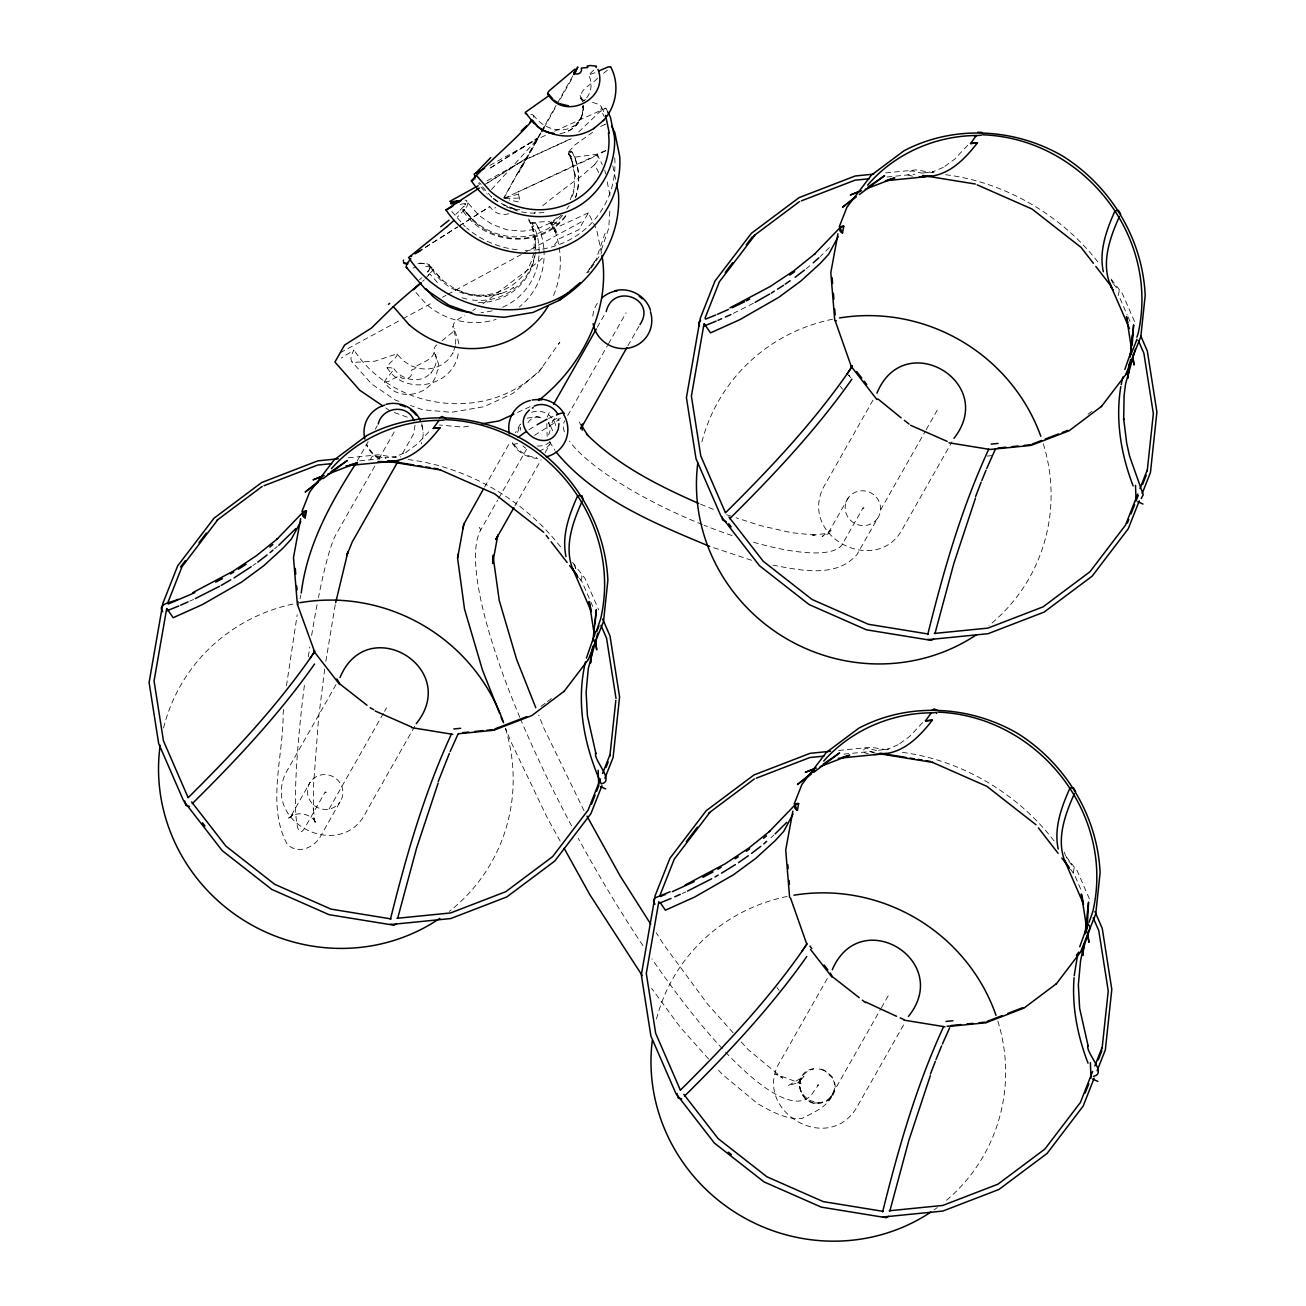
<?xml version="1.0" encoding="UTF-8"?>
<svg xmlns="http://www.w3.org/2000/svg" width="1306" height="1306" viewBox="0 0 1306 1306"><rect width="100%" height="100%" fill="white"/><g stroke="black" fill="none" stroke-linecap="round" stroke-linejoin="round"><path stroke-width="0.75" stroke-dasharray="5 3.75" d="M529.044 221.138L529.093 220.11L533.044 229.399L528.44 218.396M458.83 344C456.267 327.496 445.199 324.802 464.903 315.644M535.476 241.43L535.509 242.753M546.839 423.601L547.149 436.384M415.047 425.201L413.529 434.033L400.469 457.035M455.5 344.213L455.908 337.634L452.349 326.337M504.1 198.3L517.731 192.08L519.51 198.006L519.249 202.12L509.373 199.965M533.925 248.891L534.546 238.802L531.673 224.844L532.456 227.946A59.064 57.023 29.6 0 1 535.558 250.262M574.901 174.057L573.987 191.345L571.506 198.577M571.538 151.218C579.342 164.556 580.86 182.138 575.815 196.798M609.82 211.262L608.727 228.256L599.976 253.919M862.825 508.034L864.001 507.985L862.858 508.181L842.533 543.949A151.986 39.392 23.5 0 1 750.77 541.451M512.98 287.842L513.78 287.434C486.746 305.196 446.244 295.515 430.833 267.436C428.254 265.902 425.119 266.979 422.311 266.816M554.626 131.171L605.886 108.169L599.552 112.022L577.823 132.771M370.659 459.81C371.508 451.778 381.254 458.635 385.841 457.949L384.944 457.916L396.126 456.578L395.245 456.806L406.59 451.974L405.791 452.431L417.251 444.105L430.441 430.098M283.598 709.485L283.124 713.419C283.663 754.607 266.342 805.116 286.847 843.545C296.282 854.842 312.869 848.443 319.741 837.652L340.131 801.77A17.876 17.272 29.6 0 0 325.88 774.621A17.876 17.272 29.6 0 0 309.44 799.615A17.876 17.272 29.6 0 0 340.131 801.77M286.455 685.813L297.18 614.8M324.721 669.064L318.631 717.549L313.489 785.788L313.358 810.52L313.228 806.504L314.746 822.078L313.358 817.801L316.313 823.743C311.644 813.426 296.984 810.438 288.659 818.127L292.919 814.438L289.916 817.899L310.175 782.229M325.847 661.358L335.267 604.564M466.699 201.94L466.895 200.667L465.018 200.079M605.086 233.17L596.009 259.584L586.982 272.742M817.458 1084.911C816.87 1087.49 822.013 1079.882 813.818 1091.359A329.324 73.838 61.1 0 1 723.655 1050.122M517.568 432.531L520.392 424.042L515.429 432.776M533.844 117.426L532.848 114.65L528.604 114.014M582.688 112.675L582.46 114.34L582.966 106.39L582.982 107.876M300.021 598.752L300.837 594.916M592.516 102.325L600.058 104.839L601.511 107.206L600.874 109.916L604.221 116.609M580.093 95.485L581.888 101.754M455.402 345.861L452.741 353.599L453.084 352.767L448.464 359.493L442.816 364.292L435.241 367.786L426.931 369.206L418.475 368.455L410.492 365.549L403.374 360.783L396.779 353.91L374.838 361.207L352.653 362.448A296.364 35.54 -34 0 1 353.991 349.992L341.29 358.04M458.21 353.942C452.986 387.196 403.978 396.583 386.968 367.41C389.008 362.154 396.257 359.183 397.399 353.975M533.681 252.923C527.412 287.353 485.375 305.424 455.174 289.067M570.314 199.736L573.971 189.109M547.198 417.12L550.675 409.382M580.484 119.124L581.17 117.671L577.236 123.401L578.444 122.046L573.008 126.6L574.509 125.735L568.518 128.625C556.225 132.624 541.598 126.829 533.664 115.32M545.124 452.709L550.626 442.914M504.051 197.99L525.698 158.646L503.822 197.728M536.472 141.048L518.596 172.8L537.974 138.828L545.386 135.416M572.828 75.83L557.074 103.68M601.527 253.315L596.597 229.415L588.32 212.894L578.819 229.725L558.429 239.129A298.731 44.339 -26.6 0 1 554.479 244.973M540.537 132.886L525.991 158.565L487.252 183.199M541.5 131.171L556.095 105.394M540.864 133.277L525.583 159.675L571.293 138.763M543.802 128.135L556.487 105.835M560.388 98.978L573.269 76.336M357.109 461.165L368.178 441.673M375.23 429.266L377.238 425.723M374.822 466.095L336.05 534.35A151.986 15.346 -82.5 0 0 318.452 597.544M378.789 459.092L394.526 431.404M336.017 684.605L285.426 773.625C262.261 824.625 343.331 862.287 366.659 810.944L415.259 725.401M484.624 486.991L510.466 441.526M325.161 792.007L326.027 792.726L325.161 792.007L304.837 827.775A151.986 15.346 -82.5 0 1 304.804 682.222M519.788 717.239A329.324 73.838 61.1 0 1 480.771 529.877L497.668 500.133M498.663 498.386L526.514 449.378M597.299 327.3L605.233 313.342M329.03 809.1L383.572 713.076M384.568 711.329L386.56 707.852M552.618 430.8L550.414 425.609L556.487 414.9M514.923 505.879L541.108 459.794M567.702 415.586L607.47 345.568M608.465 343.821L626.08 312.82M627.908 345.764L638.944 326.337M872.963 400.191L823.368 487.481C798.488 537.729 878.367 577.84 903.377 527.379L951.976 441.836M848.214 497.945L828.037 533.452L831.106 530.187L822.094 536.456L830.012 533.077L812.626 535.101L816.495 535.231L791.354 532.685L760.68 525.681L736.045 517.747M880.554 509.993L925.17 431.437M926.166 429.69L938.067 408.729M877.518 518.417A17.876 17.272 29.6 0 1 846.892 515.266A17.876 17.272 29.6 0 1 864.18 490.86A17.876 17.272 29.6 0 1 877.518 518.417L857.046 554.446C836.215 578.607 800.088 570.183 773.005 565.172M827.302 978.504L780.694 1060.554C750.085 1107.831 825.376 1156.022 855.854 1108.957L904.454 1023.414M741.253 1041.927L748.011 1049.502L782.637 1078.168L775.356 1073.956L801.117 1083.605L796.611 1083.098L788.024 1085.743L803.99 1076.405L797.966 1083.098L801.427 1077.009C792.187 1094.297 818.242 1111.733 830.828 1096.811L880.424 1009.522M881.403 1007.775L888.358 995.564M598.948 256.711L588.173 272.464M558.723 343.87L559.85 342.09L538.888 371.851L512.801 393.449L484.216 406.656L451.37 412.321L422.605 409.757L410.492 405.464M586.688 97.836C591.749 91.518 592.5 82.066 588.598 74.981L593.985 69.887M830.828 1096.811L833.375 1093.089C828.363 1106.753 814.111 1112.141 802.194 1118.36C786.832 1120.14 771.046 1111.308 758.002 1103.929L722.153 1074.25L716.733 1068.177M562.527 215.261C538.807 247.389 485.522 242.361 464.707 209.417L462.553 210.201L463.32 209.335L474.633 222.216M566.853 208.96L569.008 205.809M565.694 216.306C540.7 250.164 484.493 244.957 462.553 210.201L462.553 210.201M586.998 272.66L596.026 259.519M464.969 204.683L465.687 203.687M437.396 282.488L429.674 273.705L428.254 275.468L433.265 269.673L443.142 280.904M585.594 99.436L583.129 101.297M967.762 145.244L954.588 159.234L943.112 167.56L943.928 167.103L932.566 171.951L933.463 171.723L922.265 173.061M922.673 722.577L909.482 736.568L898.022 744.893L898.822 744.436L887.476 749.285L888.358 749.056L877.159 750.395L878.073 750.411C873.485 751.113 863.739 744.24 862.874 752.289L868.376 753.823M575.473 176.653L571.832 159.152L568.388 152.296L574.656 145.129L592.614 132.249M425.642 278.39L429.674 273.705M605.755 150.778L517.731 192.08L597.56 155.234L602.295 164.589M580.86 580.403L582.133 576.893L579.472 573.187M1118.197 295.548L1119.209 291.124L1113.692 284.251M1073.091 872.881L1074.103 868.457L1066.333 857.471M463.238 206.821L459.957 210.38M550.169 443.844L547.165 447.207L540.015 450.782M537.19 139.269L537.599 138.061L488.917 168.882L537.615 138.044M491.464 189.582L537.925 138.436M459.255 225.905L489.717 206.642L492.901 210.266L495.529 207.36M829.392 247.585L820.201 256.564M464.707 209.417L457.263 217.237M534.154 213.319L535.329 212.143M594.687 164.621L581.578 175.983A371.9 55.195 -26.6 0 0 558.005 193.566L540.815 207.181M458.667 211.654L455.81 214.331M571.669 151.594L568.29 153.814L572.697 162.466L572.338 161.666M771.046 837.701L773.756 835.154M436.939 344.833C428.025 351.445 443.289 362.105 437.167 371.198C433.2 395.457 397.759 403.358 384.568 382.087C386.135 376.242 401.122 366.48 387.098 367.851M419.406 279.859L421.822 277.721M607.453 70.165L602.376 74.36M274.456 548.895L277.362 546.447M805.965 268.954L811.777 264.041M557.156 217.58L551.344 222.477L537.419 228.876L522.71 231.211L507.038 229.807L492.215 224.436L478.927 215.425L467.907 202.871L458.716 204.699M561.302 215.098L549.712 224.828M542.708 367.019C492.346 423.405 394.477 412.484 353.991 349.992M597.577 78.164C592.695 84.237 577.921 89.559 581.692 98.685M441.967 340.768L452.268 332.491L454.357 328.475M541.108 706.317L545.859 702.759M547.459 701.567L552.209 698.008M1087.963 414.329L1092.714 410.77M252.825 565.596L256.123 563.294M482.861 303.841L538.725 261.494A298.731 44.339 -26.6 0 0 544.145 256.384M472.886 310.469L475.547 308.738M550.185 441.901L546.365 444.366A17.876 17.272 29.6 0 1 537.386 445.983M425.283 247.454L457.492 227.048M459.19 225.971L489.717 206.642M484.444 184.766L525.698 158.646M425.397 247.307L457.557 226.983M464.544 204.879L465.54 204.291M534.464 435.371L553.564 423.47A29.809 3.951 -30.7 0 0 561.858 416.81M489.832 165.405L537.974 138.828M487.024 180.848L526.04 159.299L571.522 138.387M556.878 418.361L548.471 423.013A11.917 11.509 29.6 0 1 548.602 434.62M340.229 352.734L401.187 319.66M402.983 318.697L433.461 302.159M442.424 297.295L445.999 295.352M447.795 294.389L521.306 254.507M523.086 253.544L584.043 220.469M753.431 303.237L732.633 313.718M463.418 206.838L464.381 206.332M604.743 124.592L605.788 124.086M600.629 126.486L604.727 124.609M588.32 212.894L559.556 226.15L556.78 223.342L550.104 221.775L555.442 232.403A91.959 88.792 29.6 0 1 558.886 245.724M517.568 412.435L532.309 405.644M189.86 601.087L193.549 599.438M682.091 893.549L685.781 891.916M594.932 72.712L588.598 74.981M500.018 293.768L501.455 293.409L485.473 296.136L486.55 296.07L470.878 294.748L455.435 289.23L441.918 280.055L431.176 267.746M518.662 193.941L503.43 198.659L519.51 198.006M527.2 418.198L536.178 416.581L540.733 417.528M568.388 152.296L571.44 151.251L575.473 158.646M822.715 1102.574C799.337 1110.818 789.167 1069.549 815.564 1068.586M543.933 212.307C533.942 213.923 523.069 213.27 513.552 209.482M468.56 426.131L462.814 427.111L439.436 425.021M834.126 1083.001L834.763 1082.919A17.892 17.288 29.6 0 1 825.621 1101.872C831.596 1097.922 836.966 1088.812 833.62 1080.715M885.746 172.914L916.028 169.894L935.684 173.11M886.986 176.996L914.967 174.204M348.408 457.769L378.691 454.766L396.387 457.639M359.64 460.855L377.63 459.059M838.615 750.46L870.922 747.228L888.619 750.117M843.872 754.133L869.861 751.538L875.902 752.517M946.703 1025.961L950.768 1025.569M946.964 1026.614L950.85 1026.238M987.205 456.072L992.348 455.582M417.985 263.469L425.658 263.371L429.413 264.579L430.294 267.012L427.552 272.072L432.008 267.159L430.294 267.012A371.606 49.269 -30.7 0 0 422.426 263.322L420.467 263.11A371.606 49.269 -30.7 0 0 418.312 263.012M431.633 269.673L433.265 269.673M543.802 247.928A71.895 69.414 29.6 0 0 540.227 231.733L535.884 223.457L531.869 223A57.415 8.522 -26.6 0 1 529.518 222.363L529.093 220.11M502.875 204.764C538.105 216.861 495.17 203.785 491.203 196.7L491.513 196.945M515.658 209.335L519.853 209.711M502.614 307.236A65.039 62.786 29.6 0 0 535.623 230.509L531.869 223L536.064 223.424L540.227 231.733M923.179 173.078C918.591 173.78 908.845 166.907 907.98 174.955L913.482 176.49M537.631 458.406C526.449 457.982 515.364 451.141 511.283 440.53M945.528 174.71C1005.849 182.22 1063.476 216.225 1099.962 264.694M408.19 459.565C467.842 466.96 524.881 500.378 561.4 547.949M902.397 752.354C961.967 760.206 1018.778 794.113 1054.873 842.027M813.181 1102.852L807.892 1100.583A17.892 17.288 29.6 0 1 813.589 1069.043L813.573 1068.928M814.046 1103.031L821.18 1102.835M605.772 150.582L596.548 154.271L576.517 156.932A102.292 15.182 -26.6 0 1 573.073 156.883A105.786 15.705 -26.6 0 1 571.326 156.557L568.29 153.814M869.861 751.538L873.518 752.566M584.533 100.742L580.142 98.26M726.577 514.711L734.152 517.143M751.603 560.29L709.387 546.267M506.532 206.968L511.805 208.862M398.983 401.35L395.147 399.979L371.557 383.964L351.967 361.746M394.347 412.565L407.309 417.202M824.119 1070.365L818.405 1068.814C826.208 1067.459 844.884 1090.608 824.919 1070.757M700.604 504.247L715.443 510.222M384.568 382.087L388.91 381.221L399.13 375.687A7.134 6.889 29.6 0 0 411.668 369.908L415.275 368.602L414.655 367.345C420.32 362.693 435.371 359.444 433.919 350.383M479.677 184.375L478.371 183.64M493.227 198.218L499.659 202.593M385.76 407.929L390.641 411.243M379.344 459.271L373.238 454.88L368.472 449.133L366.121 444.089M522.939 445.983L525.649 448.268M479.057 182.546L481.163 184.342M733.156 1032.834L707.509 1004.02L663.889 944.826L656.232 932.762M708.619 1059.052L680.214 1027.153L651.678 988.43M491.627 197.141L482.208 186.415M480.983 187.101L487.171 194.121M451.811 211.49L465.246 226.803M415.977 292.544L426.083 304.02A71.895 69.414 29.6 0 0 496.068 319.415M393.922 368.651C399.669 377.352 411.504 381.809 422.018 378.724L426.899 376.389L431.519 372.504L430.898 373.141L434.278 368.227L433.951 369.092L435.894 363.427L436.269 357.403L434.98 352.114L435.404 353.338M467.907 202.871L466.797 206.805L463.418 209.27L474.715 222.118A63.227 61.039 29.6 0 0 565.743 215.588M1111.161 279.125L1122.36 293.556L1135.208 323.121M850.777 377.777L848.59 374.953L851.855 379.23M1066.055 856.458L1077.254 870.89L1090.102 900.454M1070.447 869.208L1074.136 873.975L1082.086 892.259M572.583 562.38L585.023 578.411L598.67 609.82M579.44 578.313L581.905 581.496L593.838 608.923M810.079 945.658L812.299 948.515M809.394 946.034L811.663 948.956M840.411 386.364L842.599 389.221M776.988 987.532L779.143 990.405M548.438 422.654L550.414 425.609M549.516 441.722L554.952 450.276M575.293 567.588L575.766 568.388L573.269 563.31M479.269 527.346L480.771 529.877M584.06 810.83L543.884 728.193L538.725 715.182M560.16 841.113L547.345 817.98L510.777 741.514L505.585 728.405M579.26 421.952L581.333 425.854M605.886 108.169L607.698 111.794M601.511 107.206L604.792 113.753M598.703 172.604L594.703 164.572L598.001 159.969L597.838 155.708M568.73 154.124L572.273 161.226M555.36 232.386L550.038 221.775L546.202 221.677A284.594 42.233 -26.6 0 0 542.333 221.824L540.962 221.922A284.594 42.233 -26.6 0 0 531.869 223M1111.422 280.137L1113.104 283.516M1120.026 298.47L1127.192 314.926M1127.992 316.754L1131.159 324.068M1064.308 852.1L1065.5 855.789M612.841 165.846L615.632 179.346M604.76 169.992L605.576 173.943M607.192 181.812L610.049 195.59M571.799 160.801L574.934 176M421.805 423.781L423.095 432.759M534.578 256.188A58.264 56.256 29.6 0 1 468.707 299.433M466.862 299.058A58.264 56.256 29.6 0 1 461.361 297.572M532.473 226.836A58.264 56.256 29.6 0 1 535.525 248.842M543.949 249.74A71.895 69.414 29.6 0 1 519.315 307.008M535.395 252.156A59.064 57.023 29.6 0 1 477.392 302.568M508.703 213.743A16.227 15.672 29.6 0 1 492.901 210.266M424.238 279.794A57.138 6.857 -34 0 1 422.654 281.296M492.117 310.812A65.039 62.786 29.6 0 1 481.032 312.542M413.039 267.959A370.79 44.469 -34 0 1 415.635 267.485M559.213 247.667A91.959 88.792 29.6 0 1 552.797 297.18M575.097 158.548A63.227 61.039 29.6 0 1 575.293 198.12M614.734 157.944A91.175 88.024 29.6 0 1 525.012 250.295M517.094 249.756A91.175 88.024 29.6 0 1 466.748 228.06M583.129 105.639A27.769 26.806 29.6 0 1 559.392 133.62M583.194 105.492A27.736 26.773 29.6 0 1 564.714 132.363M581.758 98.538A27.736 26.773 29.6 0 1 582.705 101.982M517.6 443.322A29.809 3.951 -30.7 0 1 512.866 442.669A29.809 28.781 29.6 0 0 536.717 457.557M528.897 429.805A29.809 3.951 -30.7 0 1 535.427 425.74M548.585 418.475A29.809 3.951 -30.7 0 1 554.332 415.765M527.983 422.638A11.917 11.509 29.6 0 1 541.223 417.463M997.866 1021.047A178.808 172.637 29.6 0 1 945.087 1201.487M937.316 1207.56A178.808 172.637 29.6 0 1 934.084 1209.878M656.461 1018.99A178.808 172.637 29.6 0 1 789.999 895.9M722.349 1048.718A329.324 73.838 61.1 0 1 651.874 958.849M642.927 945.642A329.324 73.838 61.1 0 1 578.215 838.223M571.555 825.833A329.324 73.838 61.1 0 1 520.604 719.182M379.866 458.39A29.809 28.781 29.6 0 1 366.757 444.497M421.773 425.25A29.809 28.781 29.6 0 1 421.316 443.893M520.702 430.262A17.876 17.272 29.6 0 1 520.588 427.209M531.624 412.304A17.876 17.272 29.6 0 1 551.459 417.349L554.087 421.169A17.876 17.272 29.6 0 1 555.638 425.495M592.81 316.117A29.809 28.781 29.6 0 1 599.242 300.674M732.095 535.574A151.986 39.392 23.5 0 1 704.212 525.306M702.367 524.555A151.986 39.392 23.5 0 1 569.481 441.15M564.388 431.829A151.986 39.392 23.5 0 1 564.731 420.826M1043.314 443.795A178.808 172.637 29.6 0 1 988.92 625.574M701.91 441.787A178.808 172.637 29.6 0 1 833.522 319.039M505.455 728.438A178.808 172.637 29.6 0 1 449.313 911.408M163.544 727.997A178.808 172.637 29.6 0 1 295.809 603.47M308.347 656.722A151.986 15.346 -82.5 0 1 309.8 647.009M311.644 635.451A151.986 15.346 -82.5 0 1 317.652 601.658M430.147 267.681L429.511 269.216L430.147 267.681M556.862 232.778L551.312 221.889L556.862 232.778"/><path stroke-width="1.5" d="M582.247 430.164L582.443 424.075M403.358 261.314L403.521 260.074M595.03 623.844L596.32 609.706L592.842 641.426M1132.155 345.029L1133.641 324.851L1130.229 356.897M1074.087 977.704C1071.736 1006.828 1077.662 1036.099 1088.029 1063.231M936.582 713.435L936.647 712.456L931.276 712.994M591.798 651.253L590.541 663.04L591.83 651.776M609.853 756.272L615.812 700.473M1129.331 364.423L1127.862 378.185L1129.576 362.905M1130.18 356.571L1132.482 334.956M1084.029 943.732L1082.772 955.519L1084.062 944.254M1085.074 933.904L1088.551 902.185L1087.261 926.362M1147.174 471.401L1153.345 413.61L1143.893 353.322L1138.326 340.523M1102.068 1048.734L1108.239 990.944L1098.787 930.656L1093.22 917.857M568.208 292.822L567.963 292.968C515.87 325.912 442.44 308.396 408.566 257.543L446.75 226.82M611.649 126.274L614.816 132.575L619.762 156.769C621.607 189.37 605.543 221.367 578.215 239.259L577.97 239.406C534.807 266.702 473.996 252.074 445.983 209.923L479.286 188.031M607.698 111.794L610.424 117.23L614.506 137.179C616.024 164.001 602.801 190.35 580.305 205.075L580.076 205.205C544.488 227.717 494.403 215.572 471.368 180.816C490.517 160.034 513.438 141.979 532.244 120.495L537.615 126.6A27.769 26.806 29.6 0 0 554.005 133.653M1120.809 386.625C1115.242 420.075 1121.038 454.504 1133.135 485.897M1074.201 975.713L1077.711 954.36M721.794 516.752L722.561 519.935L726.169 521.796M166.613 609.037L154.059 680.965L163.446 740.861L187.95 797.199M703.95 324.182L691.396 396.11L700.783 455.99L725.287 512.344M658.844 901.515L646.29 973.443L655.677 1033.324L680.181 1089.677M610.424 67.145L608.367 66.835L598.736 70.981M499.643 713.403L482.551 670.305L464.544 609.184L457.573 558.152L463.793 524.228L483.628 488.738M497.88 534.905L492.623 563.523L493.097 556.568M300.641 518.645L293.491 557.531L297.393 604.956M305.18 517.862L306.42 511.103L305.539 510.973A3.412 3.216 57.3 0 0 302.747 512.703L302.421 514.45A3.706 3.494 57.3 0 0 303.596 516.947L305.18 517.862L302.747 512.703L306.42 511.103L304.559 514.58M457.573 558.152L458.324 553.989M462.977 528.62L463.793 524.228M558.413 428.074L558.952 423.601M837.962 233.79L830.812 272.676L834.73 320.101M842.517 233.007L843.758 226.232L842.876 226.101A3.412 3.216 57.3 0 0 840.068 227.848L839.742 229.595A3.706 3.494 57.3 0 0 840.917 232.093L842.517 233.007L840.068 227.848L843.758 226.232M792.856 811.124L785.722 850.01L789.624 897.434M797.411 810.34L798.652 803.565L797.77 803.435A3.412 3.216 57.3 0 0 794.962 805.182L794.652 806.928A3.706 3.494 57.3 0 0 795.811 809.426L797.411 810.34L794.979 805.182L798.652 803.565M592.173 649.931L592.875 646.241M1129.151 366.921L1130.555 359.525M585.48 661.881C575.701 702.808 584.239 745.987 601.233 783.829C615.518 781.135 593.348 760.598 595.667 752.893L595.928 753.676L587.422 715.802L586.116 692.262L588.271 668.656L597.707 633.23M1121.217 384.699L1122.817 377.026M301.262 593.006C307.024 545.761 329.863 504.198 355.101 464.707M335.675 602.686L347.984 551.556L346.792 555.474L352.228 541.957L397.448 462.34M583.178 499.855L581.97 495.709L577.676 495.692C569.253 514.564 561.482 535.672 566.004 556.585M390.396 919.375C406.117 856.23 424.075 793.199 451.452 733.988M397.628 918.428L416.581 848.116L438.114 783.159M927.733 634.52C943.438 571.375 961.396 508.344 988.789 449.133M934.965 633.573L953.902 563.261L975.435 498.288M882.627 1211.854C898.348 1148.709 916.306 1085.678 943.683 1026.467M889.859 1210.907L908.796 1140.595L930.345 1075.622M586.427 658.077L595.748 631.369M1124.841 369.467L1130.604 352.8M1079.736 946.801L1087.98 923.848L1090.232 927.456L1082.674 950.523L1082.87 949.658L1080.503 961.134L1078.348 984.74L1079.638 1008.281L1088.159 1046.155L1087.882 1045.371C1085.58 1053.077 1107.733 1073.597 1093.465 1076.307M474.649 175.184L474.813 178.971M596.858 629.819L600.58 619.126C623.484 521.11 545.516 423.552 445.917 419.667L445.673 418.769M1089.073 922.281L1092.812 911.604C1115.699 813.589 1037.748 716.031 938.149 712.145M582.247 424.532L580.762 428.776L626.913 347.527M1136.84 337.177L1137.918 334.271C1160.805 236.255 1082.837 138.697 983.238 134.812L982.536 133.081M438.228 781.543L449.378 753.382M975.549 496.688L981.1 482.224M930.46 1074.022L935.308 1061.37M167.641 603.143L182.056 566.624L217.547 520.049M301.947 511.528L309.669 492.003L334.042 460.006L366.284 435.894M704.979 318.289L719.394 281.769L754.884 235.194M596.728 631.565L598.948 625.966M588.369 659.514L603.503 621.493L607.878 580.321C605.282 523.445 573.22 470.797 525.11 440.775C476.984 412.925 416.157 409.545 366.578 435.698M600.434 778.931L588.157 810.014L552.65 856.589L505.749 891.704L450.603 912.959L396.959 918.298M602.588 773.446L609.82 755.146M591.471 804.267L595.112 795.06M596.564 791.371L598.736 785.853L598.164 770.214M606 767.455L608.188 761.937M601.952 785.69L590.932 813.605L554.805 861.013L506.777 896.944L450.701 918.559L390.086 924.599L329.063 914.673L271.795 889.419L222.167 850.598L183.591 800.839L158.663 743.538L149.096 682.499L162.891 603.274L177.649 565.906L214.021 518.188L261.755 482.469L317.848 460.855L338.319 458.781M604.907 778.245L613.118 757.382L619.583 696.931L610.016 635.957L602.686 619.06M839.285 226.673L846.99 207.148L871.38 175.151L903.899 150.843C953.494 124.69 1014.305 128.07 1062.431 155.92C1110.557 185.942 1142.603 238.574 1145.199 295.466L1140.824 336.638L1125.707 374.659M659.873 895.622L674.288 859.103L709.778 812.528M794.179 804.006L801.9 784.482L826.274 752.485L858.809 728.177C908.388 702.024 969.199 705.403 1017.341 733.254C1065.451 763.275 1097.513 815.907 1100.109 872.8L1095.734 913.971L1080.601 951.992M1131.11 354.187L1137.004 339.234M1137.755 494.06L1125.478 525.159L1089.988 571.734L1043.07 606.849L987.94 628.104L934.296 633.443M1139.926 488.575L1147.141 470.291M1127.356 523.086L1128.808 519.396M1130.98 513.878L1134.62 504.687M1138.244 495.48L1136.073 500.998L1135.485 485.359M1142.603 484.444L1146.244 475.237M1139.289 500.835L1128.27 528.75L1092.143 576.158L1044.114 612.09L988.038 633.704L927.423 639.744L866.4 629.802L809.132 604.564L759.504 565.743L720.912 515.984L696 458.684L686.417 397.644L700.228 318.403L714.97 281.051L751.358 233.333L799.092 197.614L855.185 176L873.632 174.122M1142.228 493.374L1150.455 472.527L1156.904 412.059L1147.337 351.085L1140.824 336.05M1085.27 933.398L1087.474 927.782M1092.649 1071.393L1080.389 1102.493L1044.882 1149.068L997.964 1184.183L942.834 1205.438L889.19 1210.776M1094.82 1065.908L1102.035 1047.624M1085.155 1093.057L1088.796 1083.849M1098.232 1059.933L1101.856 1050.726M1094.183 1078.168L1083.164 1106.084L1047.037 1153.492L999.008 1189.423L942.932 1211.037L882.317 1217.078L821.294 1207.136L764.026 1181.897L714.398 1143.077L675.822 1093.318L650.894 1036.017L641.328 974.978L655.122 895.736L669.88 858.385L706.252 810.667L753.986 774.948L810.079 753.333L830.551 751.26M1097.122 1070.708L1105.349 1049.861L1111.798 989.393L1102.248 928.419L1094.918 911.523M981.802 480.51L986.014 470.242M936.01 1059.558L941.61 1045.861M450.178 751.538L458.275 733.499M986.699 468.528L995.596 448.644M942.41 1044L949.691 1027.708M582.101 501.292C573.024 521.714 564.208 545.5 572.224 567.669L591.308 611.567M1119.422 216.437C1110.361 236.859 1101.529 260.645 1109.545 282.814L1129.429 328.541M1074.332 793.77C1065.255 814.193 1056.44 837.979 1064.439 860.148L1083.539 904.046M596.026 67.569A34.266 5.077 -26.6 0 0 596.352 66.149L590.41 65.529L587.096 66.051L587.831 67.52L581.333 68.059A4.783 4.604 29.6 0 1 573.742 72.858L575.979 70.214L574.983 69.087L549.483 90.522A33.972 4.081 -34 0 0 547.638 93.395L549.206 94.816L547.622 96.611L525.257 112.381L534.236 123.662M184.75 801.002L185.86 805.508L189.452 806.422M497.766 535.542L495.79 539.541L513.911 507.642M558.184 429.168C548.846 456.153 507.952 429.005 529.42 410.051M676.981 1093.481L678.092 1097.971L681.683 1098.885M300.804 521.551L291.434 538.986L282.929 548.21L263.632 565.825L241.332 582.247L202.495 604.531L173.159 617.722L166.858 608.482M838.125 236.696L828.771 254.131L820.266 263.355L800.953 280.97L778.67 297.393L739.833 319.676L710.497 332.867L704.195 323.627M793.036 814.03L783.665 831.465L775.16 840.689L755.848 858.303L733.564 874.726L694.727 897.01L665.391 910.2L660.15 902.495M373.614 709.631L370.169 707.689M896.569 1016.313L865.845 1002.11M573.824 74.067L577.823 66.981L574.265 74.573M541.843 131.563L543.802 128.135M378.25 423.944C382.25 406.819 407.864 403.472 414.018 420.744M339.984 677.618C367.329 611.469 461.263 668.084 416.239 723.655M553.646 404.142L596.303 329.047M606.229 311.595C613.102 282.096 657.293 298.96 639.956 324.574M876.93 393.204C903.948 326.973 998.143 382.152 953.951 438.343M832.265 969.787C860.344 903.915 953.282 960.89 908.421 1016.443M396.289 923.848L393.775 925.334L390.396 924.24M933.61 638.993L931.096 640.462L927.717 639.385M888.521 1216.327L886.007 1217.796L882.627 1216.719M475.629 173.241L490.713 157.602M309.555 658.975L314.909 651.09M314.55 651.939C278.194 705.207 233.79 752.419 188.097 797.721M314.517 664.085L314.55 664.052C278.847 714.692 236.304 760.076 192.325 803.565M851.871 367.068C815.532 420.352 771.128 467.564 725.434 512.866M846.892 374.12L852.23 366.235M851.871 379.197L851.855 379.23C816.152 429.854 773.625 475.221 729.662 518.711M801.786 951.454L807.124 943.569M806.765 944.401C770.426 997.686 726.022 1044.898 680.328 1090.2M806.782 956.531L806.749 956.563C771.046 1007.187 728.519 1052.554 684.556 1096.044M603.209 120.658C616.595 106.537 619.991 83.698 610.522 66.59M346.041 465.834L394.265 461.018C413.92 458.128 428.482 442.62 440.138 427.699L433.217 428.417L439.012 420.385C398.477 420.63 358.301 438.147 331.479 468.609M838.272 758.296L886.496 753.497C906.152 750.607 920.714 735.082 932.353 720.177L925.448 720.896L931.243 712.847M529.648 122.666L531.689 119.956M493.913 730.201L531.787 715.606L564.241 691.184M1031.25 445.346L1069.108 430.751L1101.562 406.329M986.144 1022.68L1024.002 1008.085L1056.472 983.663M180.522 566.984L185.452 560.519M199.002 542.741L206.381 533.06M725.238 272.432L732.633 262.735M746.183 244.957L752.338 236.876M563.996 691.511L588.614 659.187M686.303 841.684L697.388 827.139M1101.333 406.639L1125.952 374.332M1076.389 955.274L1078.805 952.107M1056.227 983.973L1080.846 951.666M970.57 143.529L977.459 142.844C965.82 157.748 951.258 173.274 931.586 176.163L885.386 180.767M410.819 258.67L406.933 263.845L406.084 267.061L425.397 289.214M867.608 185.191C894.332 153.782 935.227 135.808 976.349 135.498L970.554 143.562L977.459 142.844M823.711 761.088C850.533 730.609 890.708 713.109 931.26 712.831M303.221 511.985L276.954 539.231L277.607 538.692L256.629 555.556L232.958 571.31L192.602 592.744M840.558 227.113L814.291 254.376L814.928 253.837L793.95 270.701L770.295 286.455L729.94 307.889M795.452 804.447L769.185 831.71L769.822 831.171L748.844 848.035L725.189 863.788L684.834 885.223M295.842 528.538L278.815 545.222M786.8 822.323L775.111 833.897M439.681 417.757L441.983 416.467L445.215 417.936M931.913 710.235L934.214 708.946L937.447 710.415M521.241 130.943L526.53 125.931M818.846 257.821L813.23 262.816M393.204 306.698L371.443 328.067L344.572 345.078L334.94 362.056L359.721 390.249L382.511 405.709M413.741 289.442L420.924 282.88A284.512 34.119 -34 0 0 407.799 293.899L405.709 295.695A284.169 34.087 -34 0 0 399.669 300.951L393.318 306.6L409.268 324.965M413.463 289.671L420.924 282.88M322.484 478.012L305.196 492.035L318.207 482.306M855.626 196.814L842.533 207.164L856.197 196.928M814.715 770.491L797.427 784.498L811.091 774.262M388.486 304.363L389.694 303.302M670.141 891.753L654.812 897.973L653.457 900.928L654.975 904.242M544.7 130.763C560.356 138.452 579.635 137.75 594.295 128.151M269.901 547.018L272.807 544.569M270.081 552.585L272.987 550.136M763.586 838.272L766.491 835.807M763.765 843.839L766.671 841.374M877.926 398.934L901.173 417.887M593.642 128.69L603.911 120.07M580.223 282.52L558.772 300.527L533.109 312.412L504.018 317.309L475.515 314.73L448.921 305.212L425.544 289.344M538.48 400.469C581.203 367.574 611.077 309.816 601.952 255.307M440.742 226.738L449.003 220.224M257.772 562.135L267.077 555.001M795.093 277.28L804.414 270.146M751.554 853.422L760.859 846.288M216.633 520.523L262.196 486.42M323.072 478.649L347.331 460.479L330.94 471.727M753.954 235.668L799.533 201.565M859.364 194.561L884.668 175.624L868.261 186.872M708.864 813.001L754.427 778.898M813.687 772.336L839.562 752.958L823.172 764.206M1141.232 498.5L1143.24 494.745L1129.559 456.055L1126.719 443.42L1123.65 418.638L1123.682 419.504L1124.091 395.489L1125.592 383.801L1135.306 349.224M251.176 566.739L234.019 577.938M789.787 275.076L794.717 271.632M785.2 284.169L790.146 280.725M746.33 851.267L749.628 848.965M738.461 862.662L748.338 855.757M526.171 431.649L523.037 433.788A29.809 3.951 -30.7 0 0 518.188 437.412M238.361 569.204L245.985 564.355M771.356 293.083L774.409 291.14M777.462 289.214L783.551 285.328M735.164 858.76L738.216 856.834M735.409 864.605L721.434 873.224M449.117 208.438L452.953 206.022M415.112 253.886L420.189 250.67M418.638 251.601L422.018 249.446M560.209 299.613L558.772 300.527C595.389 277.443 621.656 237.496 618.424 193.108L616.432 183.199M532.342 408.125L533.24 407.586M410.77 256.613L411.716 256.041M230.493 573.938L233.709 572.077M221.171 585.415L230.803 579.815M769.74 294.013L755.129 302.339M717.908 869.208L721.108 867.347M715.002 876.946L718.218 875.085M977.655 132.265L981.9 132.396M473.572 179.885L471.368 180.816M448.187 208.993L445.983 209.923M474.062 174.122L484.575 168.311M449.77 201.418L478.159 185.746M215.719 582.182L222.461 578.607M746.297 300.902L749.677 299.123M219.49 586.312L195.312 598.589M702.889 877.338L713.011 871.967M711.705 878.775L687.544 891.051M732.176 307.759L744.534 301.768M694.139 881.664L672.345 891.639M513.895 414.133L499.137 420.924L481.93 423.846M717.435 314.305L728.487 309.408M717.974 320.313L721.663 318.68M725.352 317.031L730.87 314.583M194.855 592.63L168.18 604.025M180.636 605.168L188.015 601.903M674.712 896.83L680.246 894.365M705.501 319.154L715.737 315.007M704.195 325.978L716.129 321.129M177.91 599.274C173.894 602.082 156.165 603.274 162.744 611.779M166.858 610.833L178.791 605.984M660.412 896.487L665.521 894.414M659.089 903.311L671.023 898.463M859.495 191.329L850.369 195.002L861.487 190.709M700.604 320.362L698.628 322.664L699.461 326.271M322.174 476.184L313.032 479.857L324.149 475.58M814.405 768.663L805.263 772.336L816.381 768.042M556.487 414.9L558.984 413.92A29.809 3.951 -30.7 0 1 563.719 414.59A29.809 28.781 29.6 0 1 546.267 456.806M801.378 200.846L855.006 180.179L868.996 178.791M865.192 189.288L894.839 177.861L887.182 180.048M264.057 485.701L317.668 465.05L331.659 463.646M327.855 474.143L357.518 462.716L349.845 464.903M1032.197 444.073L1041.584 440.465M1045.339 439.012L1058.464 433.951M1062.219 432.498L1067.835 430.343M494.876 728.928L526.759 716.635M756.272 778.18L809.9 757.513L823.89 756.125M820.086 766.622L849.733 755.195L842.076 757.382M987.107 1021.406L1002.11 1015.627M1007.726 1013.456L1022.729 1007.677M534.056 406.133C542.643 402.085 553.613 406.003 557.923 414.426M852.23 365.778L851.137 366.039L835.138 320.623L836.379 320.786M456.3 202.512L460.169 201.287C448.464 206.772 446.26 200.879 461.018 200.765M454.472 203.067L450.75 203.654M459.532 201.075L450.782 202.561L460.153 201.042M614.718 290.83C629.427 286.749 645.882 295.711 650.486 310.257M386.037 404.338C399.326 400.746 414.835 407.57 420.238 420.418M314.273 650.845L297.801 605.478L298.013 601.691M806.488 943.307L790.554 898.087M974.57 135.84L981.753 135.122M439.045 420.516L444.432 419.977M433.249 428.401L440.138 427.699M997.898 448.023L1005.995 447.223M1012.085 446.619L1018.158 445.999M1024.247 445.395L1030.336 444.791M1030.973 445.411L990.128 449.476L948.989 442.783M462.585 732.682L468.674 732.078M474.747 731.474L482.861 730.658M486.909 730.266L492.999 729.646M458.618 733.76L493.635 730.266M925.464 720.863L932.353 720.177M950.768 1025.569L960.906 1024.557M966.979 1023.953L973.068 1023.333M979.141 1022.729L985.23 1022.125M950.85 1026.238L985.867 1022.745M991.156 444.105L998.029 443.436M453.835 728.96L460.708 728.307M946.066 1021.439L952.939 1020.77M931.586 176.163L922.297 175.951M919.032 177.143L924.632 176.914M388.666 461.247L394.265 461.018M387.294 461.769L377.989 461.573M880.897 753.725L886.496 753.497M873.926 754.476L879.526 754.248M568.453 105.835L558.87 103.452L553.826 100.072M407.896 263.779L403.554 262.506A112.365 14.905 -30.7 0 0 407.423 263.992M538.954 398.852C549.059 399.212 558.544 404.729 563.849 413.316M923.015 175.51L975.321 184.032M393.726 461.687L413.855 464.969M417.871 465.622L421.903 466.275M425.919 466.928L429.952 467.581M433.967 468.234L438 468.903M440.693 469.98L387.098 461.247A29.809 28.781 29.6 0 0 398.64 461.818M928.337 634.03L868.327 624.268L812.022 599.454L763.226 561.27L728.96 517.078M879.918 753.17L906.086 757.431M910.102 758.1L914.135 758.753M918.151 759.406L922.183 760.059M926.199 760.712L930.231 761.365M879.313 753.725L932.925 762.443M411.668 727.638L452.79 734.347M391 918.902L331.006 909.123L274.684 884.309L225.905 846.125L191.623 801.933M903.899 1020.117L945.022 1026.81M883.231 1211.364L823.237 1201.602L766.916 1176.788L718.12 1138.603L683.854 1094.412M526.596 113.916L525.273 113.459M407.521 268.252L406.297 267.469M698.759 503.496C658.502 485.734 617.869 465.475 586.443 434M709.387 546.267C654.42 523.347 594.801 498.974 556.03 451.99M977.149 184.848L1031.985 209.009L1081.074 247.405L1093.383 263.29M1137.804 501.765L1142.995 504.051M910.657 425.299L947.144 441.379M439.828 469.703L494.648 493.864L543.737 532.277M932.06 762.182L986.879 786.343L1035.968 824.739M600.466 786.62L605.658 788.906M375.149 710.97L411.635 727.05M1092.698 1079.099L1097.889 1081.384M900.209 1017.913L903.866 1019.529M904.323 420.352L909.074 424.075M859.234 997.686L832.363 976.676L830.338 973.052M862.384 1000.167L865.552 1002.633M367.002 705.224L340.131 684.197L336.866 678.973M728.291 1152.17L731.458 1154.651M549.206 94.816L552.667 98.766M547.769 93.918C564.176 122.144 609.788 98.815 597.919 69.283M532.358 120.315L537.713 126.421A27.736 26.773 29.6 0 0 554.087 133.473M477.163 176.326L490.125 191.068A72.385 69.887 29.6 0 0 570.918 202.463A72.385 69.887 29.6 0 0 608.449 132.755M426.001 288.659L432.351 295.891A65.039 62.786 29.6 0 0 471.695 312.509M1110.867 286.994L1113.087 289.752M1095.848 266.473L1110.622 285.524M856.752 371.622L861.748 378.054M864.229 381.27L866.727 384.486M850.859 365.958L876.946 399.603M1038.433 827.922L1058.121 853.324M1061.827 858.091L1069.206 867.625M728.715 523.641L731.18 526.824M546.202 535.444L548.667 538.627M551.132 541.794L567.13 562.445M569.596 565.612L576.974 575.146M824.119 965.02L827.857 969.852M810.504 949.413L831.84 976.937M313.538 650.829L339.625 684.458M202.463 822.796L204.928 825.98M642.177 975.517L589.724 894.496L564.094 848.231M1069.108 868.31L1064.439 860.148M577.954 577.366L572.224 567.669M650.747 924.158L620.121 875.934L586.982 816.119M581.415 425.332L587.831 435.469M1109.545 282.814L1112.059 287.908M600.989 625.378L606.555 638.177L616.024 698.481M535.787 707.738L516.621 659.416L499.235 600.401L492.933 555.164M501.129 717.157L502.614 720.896M558.299 419.112L558.658 420.189M1127.862 322.598L1126.458 316.672L1131.502 348.898M1083.229 901.907L1081.352 894.006L1086.412 926.232M591.014 609.445L589.12 601.527L594.491 635.777M605.609 115.385L609.282 133.179M1103.325 271.73C1098.803 250.817 1106.59 229.709 1115.014 210.837L1118.491 210.38L1120.728 214.102M1058.219 849.063C1053.713 828.151 1061.484 807.043 1069.908 788.171L1073.385 787.714L1075.622 791.436M1133.086 358.97L1134.032 365.011L1132.677 355.052M1087.359 932.272L1088.926 942.344L1087.572 932.386M595.128 639.793L596.711 649.866L595.34 639.907M832.118 277.639L832.591 283.516M833.408 293.311L833.881 299.188M834.697 309L835.187 314.877M787.812 864.768L788.138 868.686M789.102 880.44L789.428 884.374M295.27 568.371L295.744 574.248M296.723 586.019L297.05 589.937M1090.396 1062.692L1090.967 1078.332M548.357 305.735A91.959 88.792 29.6 0 1 409.349 324.851M454.113 220.241A104.545 12.538 -34 0 1 446.766 226.82M537.092 424.744A29.809 3.951 -30.7 0 1 547.018 419.259M509.373 433.772A29.809 28.781 29.6 0 1 530.318 400.452M532.195 400.06A29.809 28.781 29.6 0 1 541.81 399.93M930.803 1212.115A178.808 172.637 29.6 0 1 737.302 1213.715A178.808 172.637 29.6 0 1 652.331 1040.36M793.917 895.214A178.808 172.637 29.6 0 1 995.988 1015.317M364.847 439.077A29.809 28.781 29.6 0 1 384.731 405.138M400.028 404.958A29.809 28.781 29.6 0 1 405.529 406.917M410.574 409.855A29.809 28.781 29.6 0 1 416.239 415.161M650.453 311.742A29.809 28.781 29.6 0 1 629.214 347.967A29.809 28.781 29.6 0 1 593.136 323.692M601.854 297.964A29.809 28.781 29.6 0 1 617.167 290.83M639.254 296.348A29.809 28.781 29.6 0 1 642.258 298.813M976.17 634.945A178.808 172.637 29.6 0 1 782.637 636.414A178.808 172.637 29.6 0 1 697.812 462.977M839.48 317.962A178.808 172.637 29.6 0 1 1040.8 436.253M439.779 918.379A178.808 172.637 29.6 0 1 244.597 920.812A178.808 172.637 29.6 0 1 160.181 745.334M299.776 602.735A178.808 172.637 29.6 0 1 503.577 722.724"/></g></svg>
